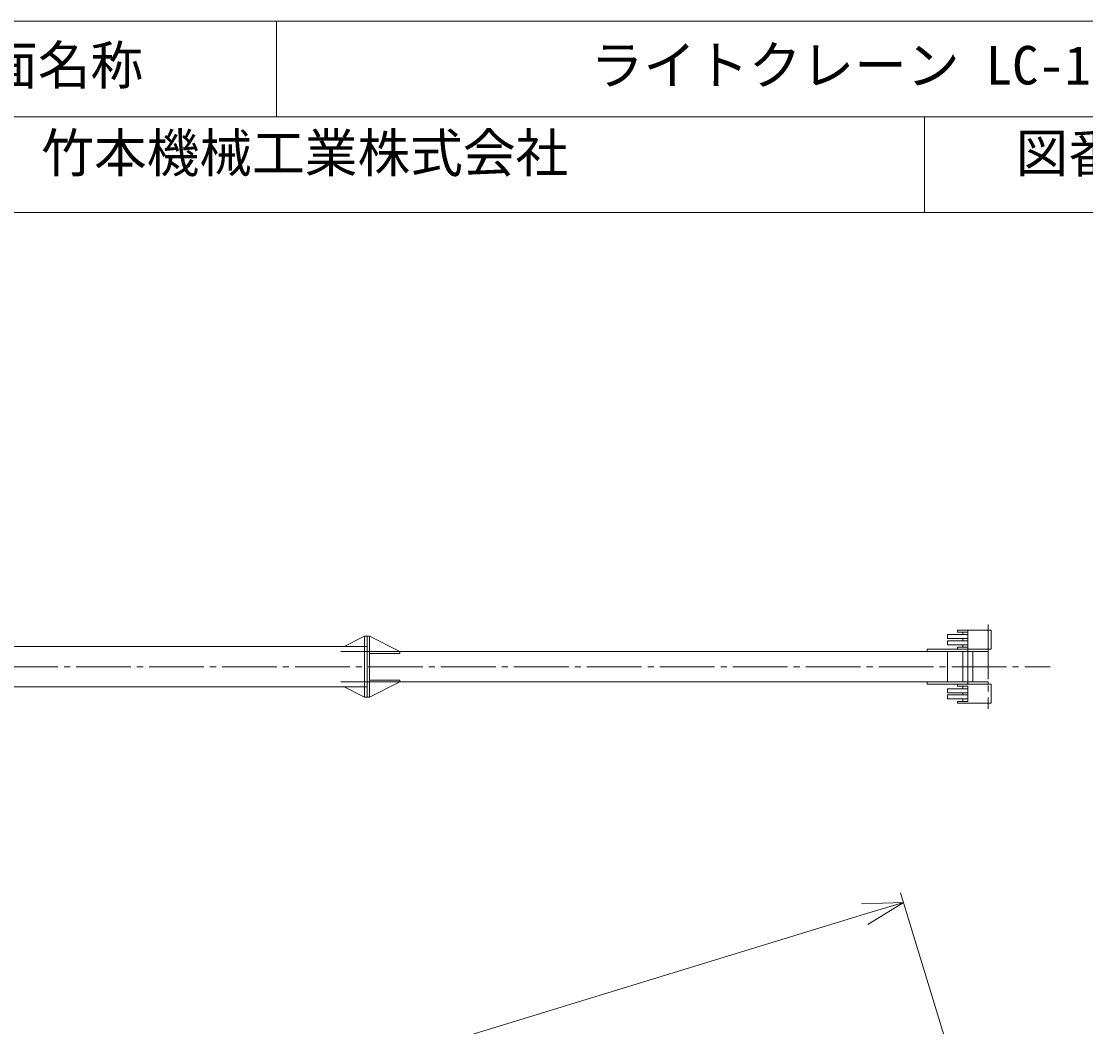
# Model space of a CAD drawing. Units: millimetres, scale not verified. Extents: x -8789 to 8797, y -12359 to 13582.
# Drawn here: x -3537 to 1715, y 8618 to 13582 of the extents above; entities that cross this region are included whole.
import ezdxf
from ezdxf.enums import TextEntityAlignment as Align

# ---------------------------------------------------------------- set-up
doc = ezdxf.new("R2010")
doc.units = ezdxf.units.MM
doc.header["$LTSCALE"] = 30
doc.linetypes.add('CHAIN2', pattern=[12, 9, -1, 1, -1])
for name, color, linetype, lineweight in [('0-2_12 常用一点鎖線', 3, 'CHAIN2', 18), ('0-4_05 寸法', 7, 'Continuous', 18), ('0-6_10 常用外形線', 3, 'Continuous', 18)]:
    doc.layers.add(name, color=color, linetype=linetype, lineweight=lineweight)
doc.styles.add('ＭＳ ゴシック', font='')
doc.styles.get('ＭＳ ゴシック').set_extended_font_data('MS Gothic')

msp = doc.modelspace()

# ---------------------------------------------------------------- linework, layer by layer
at = {"layer": '0-2_12 常用一点鎖線'}
for p, q in [((1132.93, 10575.26), (1132.93, 10215.26)), ((1233.34, 10603.11), (1233.34, 10187.41)), ((-7946.29, 10395.26), (1538.95, 10395.26))]:
    msp.add_line(p, q, dxfattribs=at)
at = {"layer": '0-4_05 寸法'}
for p, q in [((-2277.67, 13581.61), (-2277.67, 13109.92)), ((-4395.67, 13109.92), (5701.87, 13109.92)), ((918.67, 13109.92), (918.67, 12638.22)), ((1103.66, 8290), (800.72, 9279.62)), ((815.35, 9231.81), (624.11, 9173.27)), ((-6643.01, 6948.64), (624.11, 9173.27))]:
    msp.add_line(p, q, dxfattribs=at)
msp.add_lwpolyline([(-4395.67, 13581.61), (5701.87, 13581.61), (5701.87, 12638.22), (-4395.67, 12638.22)], close=True, dxfattribs=at)
msp.add_lwpolyline([(608.42, 9224.51), (815.35, 9231.81), (639.8, 9122.03)], dxfattribs=at)
at = {"layer": '0-6_10 常用外形線'}
for p, q in [((1107.93, 10566.26), (1107.93, 10553.76)), ((-1943.29, 10495.26), (-1843.29, 10545.26)), ((-1831.29, 10545.26), (-1831.29, 10245.26)), ((-1819.29, 10545.26), (-1669.29, 10470.26)), ((1107.93, 10533.76), (1107.93, 10523.76)), ((-1831.29, 10495.26), (-6569.26, 10495.26)), ((1032.93, 10470.26), (-1961.07, 10470.26)), ((187.05, 10470.26), (-1819.29, 10470.26)), ((1107.93, 10503.76), (1107.93, 10491.26)), ((1107.93, 10320.26), (1107.93, 10470.26)), ((1157.93, 10470.26), (1157.93, 10320.26)), ((-1831.29, 10295.26), (-6569.26, 10295.26)), ((-1961.07, 10320.26), (1032.93, 10320.26)), ((-1943.29, 10295.26), (-1843.29, 10245.26)), ((-1819.29, 10320.26), (195.69, 10320.26)), ((-1669.29, 10320.26), (-1819.29, 10245.26)), ((1107.93, 10299.26), (1107.93, 10286.76)), ((-1843.29, 10245.26), (-1831.29, 10245.26)), ((1107.93, 10266.76), (1107.93, 10256.76)), ((1107.93, 10236.76), (1107.93, 10224.26))]:
    msp.add_line(p, q, dxfattribs=at)
for points in [[(1082.93, 10482.26), (1082.93, 10491.26), (1132.93, 10491.26), (1132.93, 10566.26), (1082.93, 10566.26), (1082.93, 10575.26), (1247.93, 10575.26)], [(1232.93, 10482.26), (1247.93, 10482.26), (1247.93, 10575.26)], [(-1831.29, 10545.26), (-1843.29, 10545.26), (-1843.29, 10245.26)], [(-1831.29, 10545.26), (-1819.29, 10545.26), (-1819.29, 10245.26), (-1831.29, 10245.26)], [(1132.93, 10533.76), (1032.93, 10533.76), (1032.93, 10553.76), (1132.93, 10553.76)], [(1132.93, 10523.76), (1032.93, 10523.76), (1032.93, 10503.76), (1132.93, 10503.76)], [(-1819.29, 10461.26), (-1669.29, 10461.26), (-1669.29, 10470.26)], [(932.93, 10470.26), (932.93, 10482.26), (1232.93, 10482.26), (1232.93, 10470.26), (1032.93, 10470.26), (1032.93, 10320.26), (1232.93, 10320.26), (1232.93, 10308.26), (932.93, 10308.26), (932.93, 10320.26)], [(-1819.29, 10329.26), (-1669.29, 10329.26), (-1669.29, 10320.26)], [(1082.93, 10308.26), (1082.93, 10299.26), (1132.93, 10299.26), (1132.93, 10224.26), (1082.93, 10224.26), (1082.93, 10215.26), (1247.93, 10215.26)], [(1232.93, 10308.26), (1247.93, 10308.26), (1247.93, 10215.26)], [(1132.93, 10266.76), (1032.93, 10266.76), (1032.93, 10286.76), (1132.93, 10286.76)], [(1132.93, 10256.76), (1032.93, 10256.76), (1032.93, 10236.76), (1132.93, 10236.76)]]:
    msp.add_lwpolyline(points, dxfattribs=at)

# ---------------------------------------------------------------- texts
at = {"layer": '0-4_05 寸法', "style": 'ＭＳ ゴシック'}
for s, p in [('図面名称     \u3000\u3000\u3000\u3000\u3000\u3000ライトクレーン LC-1000-N7(自立12m)', (-3975.67, 13212.29)), ('\u3000\u3000竹本機械工業株式会社      \u3000\u3000\u3000\u3000\u3000 図番     \u3000\u3000\u3000\u3000TZK0041', (-3958.34, 12778.96))]:
    msp.add_text(s, height=190.6, dxfattribs=at).set_placement(p, align=Align.BOTTOM_LEFT)

doc.saveas('drawing.dxf')
